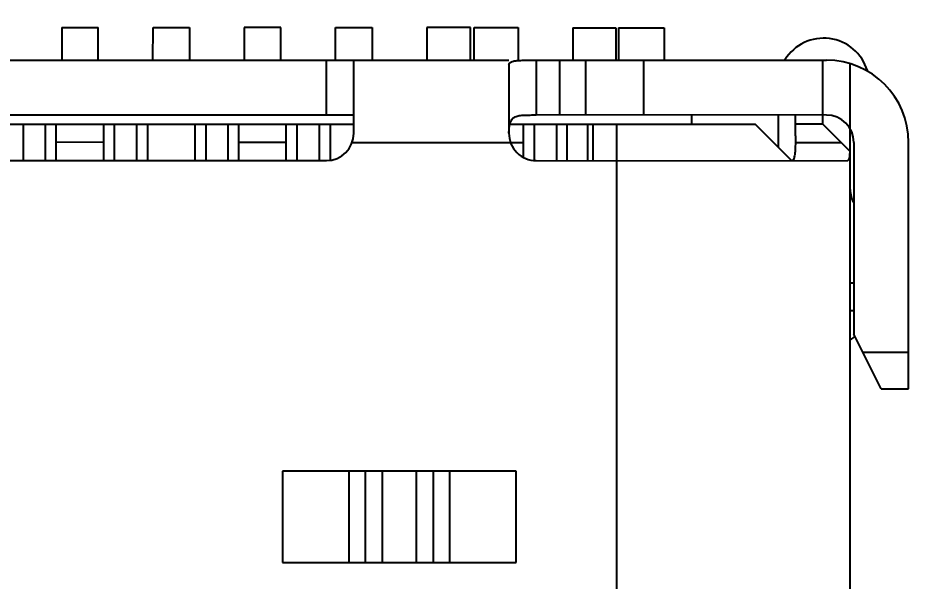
# Model space of a CAD drawing. Header units: millimetres. Extents: x -67 to 102, y -58 to 29.
# Drawn here: x 62.002 to 66.912, y -37.754 to -34.67 of the extents above; entities that cross this region are included whole.
import ezdxf

# ---------------------------------------------------------------- set-up
doc = ezdxf.new("R2010")
doc.units = ezdxf.units.MM
doc.header["$LTSCALE"] = 1.21
doc.header["$MEASUREMENT"] = 0
doc.header["$PDMODE"] = 3
doc.header["$PDSIZE"] = 0.3125
doc.layers.get('0').update_dxf_attribs({"linetype": 'CONTINUOUS'})
doc.layers.get('DEFPOINTS').update_dxf_attribs({"linetype": 'CONTINUOUS'})
doc.layers.add('Dim', color=3, linetype='CONTINUOUS', lineweight=25)
doc.styles.get("Standard").update_dxf_attribs({"font": 'txt', "width": 0.8})
doc.dimstyles.get("Standard").update_dxf_attribs({"dimtxt": 0.15625, "dimasz": 0.1875, "dimexe": 0.125, "dimexo": 0.0625, "dimgap": 0.09, "dimtad": 0, "dimtih": 1, "dimtoh": 1, "dimzin": 4, "dimdsep": 46, "dimtxsty": 'Standard', "dimblk": '_FILLED', "dimblk1": '_FILLED', "dimblk2": '_FILLED', "dimcen": 0.09, "dimazin": 1, "dimtp": 0.01, "dimtm": 0.01, "dimtfac": 1, "dimtofl": 0, "dimtmove": 0, "dimatfit": 3, "dimldrblk": '_FILLED', "dimfxl": 1, "dimtolj": 1, "dimtzin": 4, "dimarcsym": 0})

# ---------------------------------------------------------------- blocks, each defined once
blk = doc.blocks.new('_FILLED')
at = {"color": 0, "linetype": 'ByBlock'}
blk.add_solid([(0, 0), (-1, 0.1667), (-1, -0.1667)], dxfattribs=at)
blk = doc.blocks.new('*D46')
at = {"color": 0, "linetype": 'ByBlock', "lineweight": -2}
for p, q in [((46.8524, -34.0313), (46.8524, -55.0848)), ((77.3324, -34.0313), (77.3324, -55.0848)), ((46.8524, -54.9598), (58.9357, -54.9598)), ((77.3324, -54.9598), (65.2491, -54.9598))]:
    blk.add_line(p, q, dxfattribs=at)
at = {"layer": 'DEFPOINTS', "color": 0, "linetype": 'ByBlock'}
for p in [(46.8524, -33.9688), (77.3324, -33.9688)]:
    blk.add_point(p, dxfattribs=at)
at = {"color": 0, "linetype": 'ByBlock', "lineweight": -2, "xscale": 2, "yscale": 2, "zscale": 2, "rotation": 180}
blk.add_blockref('_FILLED', (46.8524, -54.9598), dxfattribs=at)
at = {"color": 0, "linetype": 'ByBlock', "lineweight": -2, "xscale": 2, "yscale": 2, "zscale": 2}
blk.add_blockref('_FILLED', (77.3324, -54.9598), dxfattribs=at)
at = {"color": 0, "linetype": 'ByBlock', "lineweight": -2, "insert": (62.0924, -54.9598), "char_height": 2, "attachment_point": 5}
blk.add_mtext('\\A1;30.48', dxfattribs=at)

msp = doc.modelspace()

# ---------------------------------------------------------------- linework, layer by layer
at = {"color": 7, "linetype": 'Continuous'}
for p, q in [((62.2426, -34.7235), (62.2425, -34.9016)), ((62.2426, -34.7235), (62.4426, -34.7235)), ((62.4425, -34.9017), (62.4426, -34.7235)), ((62.7425, -34.9017), (62.7426, -34.7235)), ((62.7426, -34.7235), (62.9426, -34.7235)), ((62.9426, -34.7235), (62.9425, -34.9017)), ((63.2426, -34.7236), (63.2425, -34.9018)), ((63.4426, -34.7236), (63.2426, -34.7236)), ((63.4425, -34.9018), (63.4426, -34.7236)), ((63.7425, -34.9018), (63.7426, -34.7236)), ((63.7426, -34.7236), (63.9426, -34.7237)), ((63.9426, -34.7237), (63.9425, -34.9018)), ((64.2426, -34.7237), (64.2425, -34.9019)), ((64.4826, -34.7237), (64.2426, -34.7237)), ((64.4825, -34.9019), (64.4826, -34.7237)), ((64.5025, -34.9019), (64.5026, -34.7237)), ((64.5026, -34.7237), (64.7426, -34.7237)), ((64.7426, -34.7237), (64.7425, -34.9019)), ((65.0426, -34.7238), (65.0425, -34.9019)), ((65.0426, -34.7238), (65.2776, -34.7238)), ((65.2776, -34.7238), (65.2775, -34.902)), ((65.2926, -34.7238), (65.2925, -34.902)), ((65.2926, -34.7238), (65.5426, -34.7238)), ((65.5426, -34.7238), (65.5425, -34.902)), ((59.4925, -34.9014), (64.6925, -34.9019)), ((63.6925, -35.2018), (63.6925, -34.9018)), ((63.8425, -35.3018), (63.8425, -34.9018)), ((64.8425, -34.9019), (66.4325, -34.9021)), ((64.8425, -34.9019), (64.8425, -35.2019)), ((64.9709, -35.2019), (64.9709, -34.9019)), ((65.1115, -34.902), (65.1114, -35.202)), ((65.4323, -35.202), (65.4323, -34.902)), ((66.4125, -35.2521), (66.4125, -34.9021)), ((64.6925, -34.9276), (64.6925, -35.3019)), ((66.5625, -35.4004), (66.5625, -34.9213)), ((60.3425, -35.2014), (63.8425, -35.2018)), ((66.4325, -35.2021), (64.8425, -35.2019)), ((65.6925, -35.202), (65.6925, -35.252)), ((66.1674, -35.2021), (66.1674, -35.377)), ((66.2625, -35.3158), (66.2625, -35.2021)), ((60.3425, -35.2514), (63.8425, -35.2518)), ((62.0325, -35.4516), (62.0325, -35.2516)), ((62.1525, -35.2516), (62.1525, -35.4516)), ((62.2125, -35.4516), (62.2125, -35.2516)), ((62.4725, -35.4517), (62.4725, -35.2517)), ((62.5325, -35.4517), (62.5325, -35.2517)), ((62.6525, -35.2517), (62.6525, -35.4517)), ((62.7125, -35.2517), (62.7125, -35.4517)), ((62.9725, -35.2517), (62.9725, -35.4517)), ((63.0325, -35.2517), (63.0325, -35.4517)), ((63.1525, -35.2517), (63.1525, -35.4517)), ((63.2125, -35.4518), (63.2125, -35.2518)), ((63.4725, -35.4518), (63.4725, -35.2518)), ((63.5325, -35.4518), (63.5325, -35.2518)), ((63.6525, -35.2518), (63.6525, -35.4518)), ((63.7125, -35.2518), (63.7125, -35.4487)), ((64.6984, -35.2519), (66.0425, -35.2521)), ((64.7725, -35.4327), (64.7725, -35.2519)), ((64.8325, -35.4504), (64.8325, -35.2519)), ((64.9525, -35.2519), (64.9525, -35.4519)), ((65.0125, -35.4519), (65.0125, -35.2519)), ((65.125, -35.452), (65.125, -35.252)), ((65.155, -35.452), (65.155, -35.252)), ((65.2825, -35.252), (65.2817, -42.432)), ((66.2425, -35.4521), (66.0425, -35.2521)), ((66.4125, -35.2521), (66.2625, -35.2521)), ((66.4125, -35.2521), (66.5608, -35.4004)), ((62.4725, -35.3517), (62.2125, -35.3516)), ((66.2625, -35.3158), (66.2621, -35.3521)), ((63.4725, -35.3518), (63.2125, -35.3518)), ((63.8339, -35.3518), (64.7725, -35.3519)), ((66.2621, -35.3521), (66.5125, -35.3521)), ((66.5825, -35.3521), (66.5824, -36.4021)), ((66.8823, -36.7021), (66.8825, -35.3521)), ((66.5617, -42.4321), (66.5625, -35.4021)), ((60.4925, -35.4515), (63.6925, -35.4518)), ((64.8425, -35.4519), (66.5468, -35.4521)), ((66.5824, -36.1221), (66.5624, -36.1221)), ((66.5624, -36.2721), (66.5824, -36.2721)), ((66.7323, -36.7021), (66.5824, -36.4021)), ((66.8824, -36.5021), (66.6324, -36.5021)), ((66.7323, -36.7021), (66.8823, -36.7021)), ((64.7326, -37.1519), (63.452, -37.1518)), ((63.452, -37.1518), (63.452, -37.6518)), ((63.8181, -37.6518), (63.8182, -37.1518)), ((63.9067, -37.6518), (63.9068, -37.1518)), ((63.9983, -37.1518), (63.9983, -37.6518)), ((64.1862, -37.6519), (64.1863, -37.1519)), ((64.2778, -37.1519), (64.2778, -37.6519)), ((64.3664, -37.1519), (64.3664, -37.6519)), ((64.7325, -37.6519), (64.7326, -37.1519)), ((63.452, -37.6518), (64.7325, -37.6519))]:
    msp.add_line(p, q, dxfattribs=at)
for centre, radius, start, end in [((66.4174, -35.0313), 0.25, 16.8766, 148.1885), ((66.4325, -35.3521), 0.45, 359.9938, 89.9938), ((66.4325, -35.3521), 0.15, 359.9938, 89.9938), ((63.6925, -35.3018), 0.15, 269.9938, 359.9938), ((64.8425, -35.3019), 0.15, 179.9938, 269.9938), ((66.7125, -35.61), 0.15, 179.9938, 209.898), ((66.4174, -36.2313), 0.25, 306.1766, 313.18)]:
    msp.add_arc(centre, radius, start, end, dxfattribs=at)
for points, knots in [([(64.6925, -34.9276), (64.6925, -34.9245), (64.6946, -34.9176), (64.7043, -34.9106), (64.7183, -34.9063), (64.7369, -34.9037), (64.7594, -34.9025), (64.7853, -34.902), (64.8133, -34.9019), (64.8327, -34.9019), (64.8425, -34.9019)], [0, 0, 0, 0, 0.058249, 0.124867, 0.214663, 0.331928, 0.474576, 0.637764, 0.815436, 1, 1, 1, 1]), ([(64.6927, -35.3019), (64.6929, -35.2919), (64.6937, -35.273), (64.6975, -35.2469), (64.706, -35.2284), (64.7166, -35.2179), (64.7297, -35.2099), (64.7506, -35.2044), (64.7786, -35.2023), (64.8098, -35.2019), (64.8314, -35.2019), (64.8425, -35.2019)], [0, 0, 0, 0, 0.138155, 0.258905, 0.36183, 0.410568, 0.460694, 0.572168, 0.702395, 0.847441, 1, 1, 1, 1]), ([(66.2621, -35.3521), (66.2619, -35.3659), (66.2614, -35.3855), (66.2595, -35.4098), (66.2576, -35.4242), (66.2551, -35.4359), (66.2518, -35.4445), (66.2477, -35.4505), (66.2436, -35.4521), (66.2419, -35.4521)], [0, 0, 0, 0, 0.390034, 0.551988, 0.689235, 0.800891, 0.886957, 0.950101, 1, 1, 1, 1]), ([(66.5608, -35.4004), (66.5604, -35.4078), (66.5594, -35.4206), (66.5571, -35.4354), (66.5545, -35.4442), (66.5524, -35.4485), (66.5499, -35.4514), (66.5477, -35.4521), (66.5468, -35.4521)], [0, 0, 0, 0, 0.396301, 0.692128, 0.801126, 0.885377, 0.948565, 1, 1, 1, 1])]:
    msp.add_open_spline(points, degree=3, knots=knots, dxfattribs=at)

# ---------------------------------------------------------------- dimensions: what is measured, and where the dimension line sits
at = {"layer": 'Dim'}
dim = msp.add_linear_dim(base=(77.3324, -54.9598), p1=(46.8524, -33.9688), p2=(77.3324, -33.9688), dimstyle='Standard', override={"dimtxt": 2, "dimasz": 2, "dimtih": 0, "dimtoh": 0, "dimzin": 0, "dimcen": 0.198, "dimadec": 0, "dimazin": 0, "dimtp": 0, "dimtm": 0, "dimtdec": 4, "dimtzin": 0}, dxfattribs=at)
dim.commit()
dim.dimension.update_dxf_attribs({"geometry": '*D46', "text_midpoint": (62.0924, -54.9598)})

doc.saveas('drawing.dxf')
